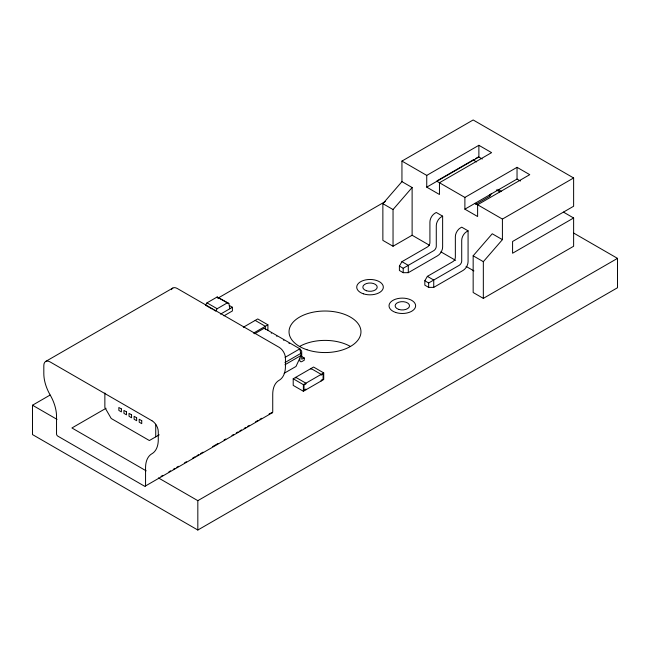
<?xml version="1.0" encoding="UTF-8"?>
<svg xmlns="http://www.w3.org/2000/svg" width="650" height="650" viewBox="0 0 650 650"><rect width="100%" height="100%" fill="white"/><g stroke="black" fill="none" stroke-linecap="round" stroke-linejoin="round"><path stroke-width="0.97" d="M254.646 333.759L264.209 328.234L299.877 348.822L301.088 355.436L296.002 366.446L284.131 373.303M399.401 266.077L401.944 261.674L427.375 246.992A3.534 2.039 -60 0 0 429.918 242.58L429.918 222.024A7.077 4.087 -60 0 1 435.004 213.216L436.28 212.477L442.634 216.149L442.634 246.992A7.077 4.087 -60 0 1 437.548 255.799L408.298 272.683L403.211 272.683L399.401 270.481L399.401 266.077L403.211 268.279L433.737 250.656A3.534 2.039 -60 0 0 436.28 246.252L436.28 225.696A7.077 4.087 -60 0 1 441.366 216.881L442.634 216.149M424.832 280.759L427.375 276.356L452.806 261.674A3.534 2.039 -60 0 0 455.349 257.27L455.349 236.706A7.077 4.087 -60 0 1 460.444 227.898L461.711 227.167L468.073 230.831L468.073 261.674A7.077 4.087 -60 0 1 462.987 270.481L433.737 287.373L428.651 287.373L424.832 285.171L424.832 280.759L428.651 282.969L459.168 265.346A3.534 2.039 -60 0 0 461.711 260.934L461.711 240.378A7.077 4.087 -60 0 1 466.798 231.571L468.073 230.831M475.637 204.441L489.694 196.324L491.384 193.391M229.873 308.734L228.849 303.428L217.157 296.993L206.984 302.859L205.465 305.183L212.241 309.099M228.849 303.428L227.329 302.859L217.157 308.734L215.637 311.058L213.939 310.074M429.552 245.31L412.116 235.243L393.039 246.252L382.866 240.378L382.866 203.669L401.944 181.643L401.944 161.078L473.159 119.966L573.625 177.97L573.625 206.237L512.582 241.483L512.582 253.232L573.625 217.986L573.625 246.252L483.332 298.382L473.159 292.508L473.159 255.799L492.237 233.773L502.409 239.647L483.332 261.674L483.332 298.382M393.039 246.252L393.039 209.544L412.116 187.517L401.944 181.643M45.646 361.465L172.827 288.048M426.741 175.403L478.879 145.299L491.595 152.636L439.457 182.739L439.457 194.488L426.741 187.151L426.741 175.403L401.944 161.078M573.528 232.984L617.5 258.367L617.5 287.739L197.827 530.034L32.5 434.582L32.5 405.218L50.058 395.078M217.75 298.261L385.45 201.443M437.117 180.789L473.736 159.648M475.483 158.641L478.099 157.129M426.741 187.151L478.879 157.04L482.276 158.998M220.545 314.121L232.416 307.271L232.416 310.944L223.941 315.835M464.888 197.429L517.034 167.326L529.75 174.663L477.612 204.766L477.612 216.515L464.888 209.178L464.888 197.429L436.914 181.277M243.311 327.267L257.725 318.939L267.898 324.813L267.898 330.484M106.056 408.265L71.922 427.976L146.177 470.844M464.888 209.178L517.034 179.067L520.423 181.025M253.484 333.141L267.898 324.813M475.069 203.304L502.409 219.082L573.625 177.97M285.09 357.362L299.877 348.822M159.226 434.842L149.37 440.529L111.223 418.503L104.861 407.493L104.861 392.998M284.984 362.529L301.088 353.234M284.984 364.731L301.088 355.436M299.821 358.215L299.821 360.206A3.144 1.82 -60 0 0 302.047 361.489L304.273 360.206L304.273 358.004L301.754 359.231L301.706 351.666A4.501 2.6 -60 0 0 300.137 349.863M293.207 378.779L313.552 367.039L323.724 372.905L323.724 379.519L303.379 391.267L293.207 385.393L293.207 378.779L303.379 384.654L323.724 372.905M161.029 476.385L162.776 475.378M168.903 471.843L170.657 470.827M173.282 469.316L175.029 468.301M176.784 467.293L178.531 466.286M184.657 462.743L186.412 461.736M192.538 458.193L195.162 456.682M196.909 455.666L198.664 454.659M200.411 453.651L203.044 452.132M212.672 446.574L217.921 443.544M224.047 440.001L225.794 438.994M231.92 435.459L233.675 434.444M236.299 432.933L238.054 431.917M239.801 430.909L241.548 429.902M244.181 428.382L245.928 427.375M247.674 426.359L249.429 425.352M255.556 421.809L258.18 420.298M259.935 419.282L261.682 418.275M269.035 414.034L270.652 413.099M145.186 486.143L272.358 412.717M158.405 477.904L197.827 500.663L617.5 258.367M473.159 159.981L476.548 161.939M563.452 212.111L573.625 217.986M497.9 189.321L501.418 191.352M496.397 189.914L499.874 191.929M382.866 203.669L393.039 209.544M473.159 255.799L483.332 261.674M440.895 251.859L455.642 260.374M466.074 266.394L473.923 270.928M401.944 261.674L408.298 265.346L408.298 272.683M427.375 276.356L433.737 280.028L433.737 287.373M217.157 296.993L227.329 302.859M229.369 305.508L232.416 307.271M255.182 320.409L265.354 326.284L265.354 329.591M301.73 356.533L304.273 358.004M206.984 302.859L217.157 308.734M32.5 405.218L57.029 419.38M517.034 167.326L517.034 179.067M502.409 219.082L502.409 239.647M489.694 194.488L489.694 196.324M478.879 145.299L478.879 157.04M428.651 282.969L428.651 287.373M412.116 187.517L412.116 235.243M403.211 268.279L403.211 272.683M321.181 380.989L321.181 380.25L323.091 379.153L323.091 374.01L321.181 375.115L321.181 374.376L311.009 368.501L311.009 369.241M305.923 389.797L305.923 389.066L304.013 390.162L304.013 385.027L305.923 383.923L305.923 383.191L295.75 377.317L295.75 378.048M303.379 384.654L303.379 391.267M197.827 500.663L197.827 530.034M155.732 424.304L155.732 436.857M299.569 346.474A35.969 20.767 0 0 1 350.431 346.474M171.446 289.648A8.84 5.103 60 0 1 177.352 288.543L279.094 347.287A8.84 5.103 60 0 1 285.447 358.296L285.447 366.267A30.696 17.721 60 0 1 279.094 380.323A30.696 17.721 60 0 0 272.732 394.379L272.732 411.897A1.796 1.04 60 0 1 271.456 412.628M276.632 336.115A4.501 2.6 -60 0 1 276.908 336.318M271.237 333.044A4.501 2.6 -60 0 1 271.546 333.182M283.627 340.153A4.501 2.6 -60 0 1 283.904 340.356M288.99 343.298A4.501 2.6 -60 0 1 289.226 343.558M151.913 420.704L50.18 361.969A8.84 5.103 60 0 0 43.818 365.641L43.818 373.612A30.696 17.721 60 0 0 50.18 395.005A30.696 17.721 60 0 1 56.534 416.406L56.534 433.924A1.796 1.04 60 0 0 57.809 436.126L144.284 486.054A1.796 1.04 60 0 0 145.559 485.323L145.559 467.797A30.696 17.721 60 0 1 151.913 453.749A30.696 17.721 60 0 0 158.275 439.692L158.275 431.722A8.84 5.103 60 0 0 151.913 420.704M121.396 408.956L118.853 407.493L118.853 410.426L121.396 411.897L121.396 408.956M126.482 411.897L123.939 410.426L123.939 413.368L126.482 414.83L126.482 411.897M131.568 414.83L129.025 413.368L129.025 416.301L131.568 417.771L131.568 414.83M136.654 417.771L134.111 416.301L134.111 419.242L136.654 420.704L136.654 417.771M141.741 420.704L139.197 419.242L139.197 422.175L141.741 423.646L141.741 420.704M307.011 349.773A35.969 20.767 0 0 0 360.969 331.793A35.969 20.767 0 0 0 307.011 313.804A35.969 20.767 0 0 0 307.011 349.773M395.671 312.455A13.309 7.686 0 0 0 415.634 305.801A13.309 7.686 0 0 0 395.671 299.146A13.309 7.686 0 0 0 395.671 312.455M363.366 293.808A13.309 7.686 0 0 0 383.329 287.154A13.309 7.686 0 0 0 363.366 280.499A13.309 7.686 0 0 0 363.366 293.808M398.726 309.4A7.191 4.152 0 0 0 409.516 305.801A7.191 4.152 0 0 0 398.726 302.201A7.191 4.152 0 0 0 398.726 309.4M366.421 290.745A7.191 4.152 0 0 0 377.211 287.154A7.191 4.152 0 0 0 366.421 283.554A7.191 4.152 0 0 0 366.421 290.745"/></g></svg>
